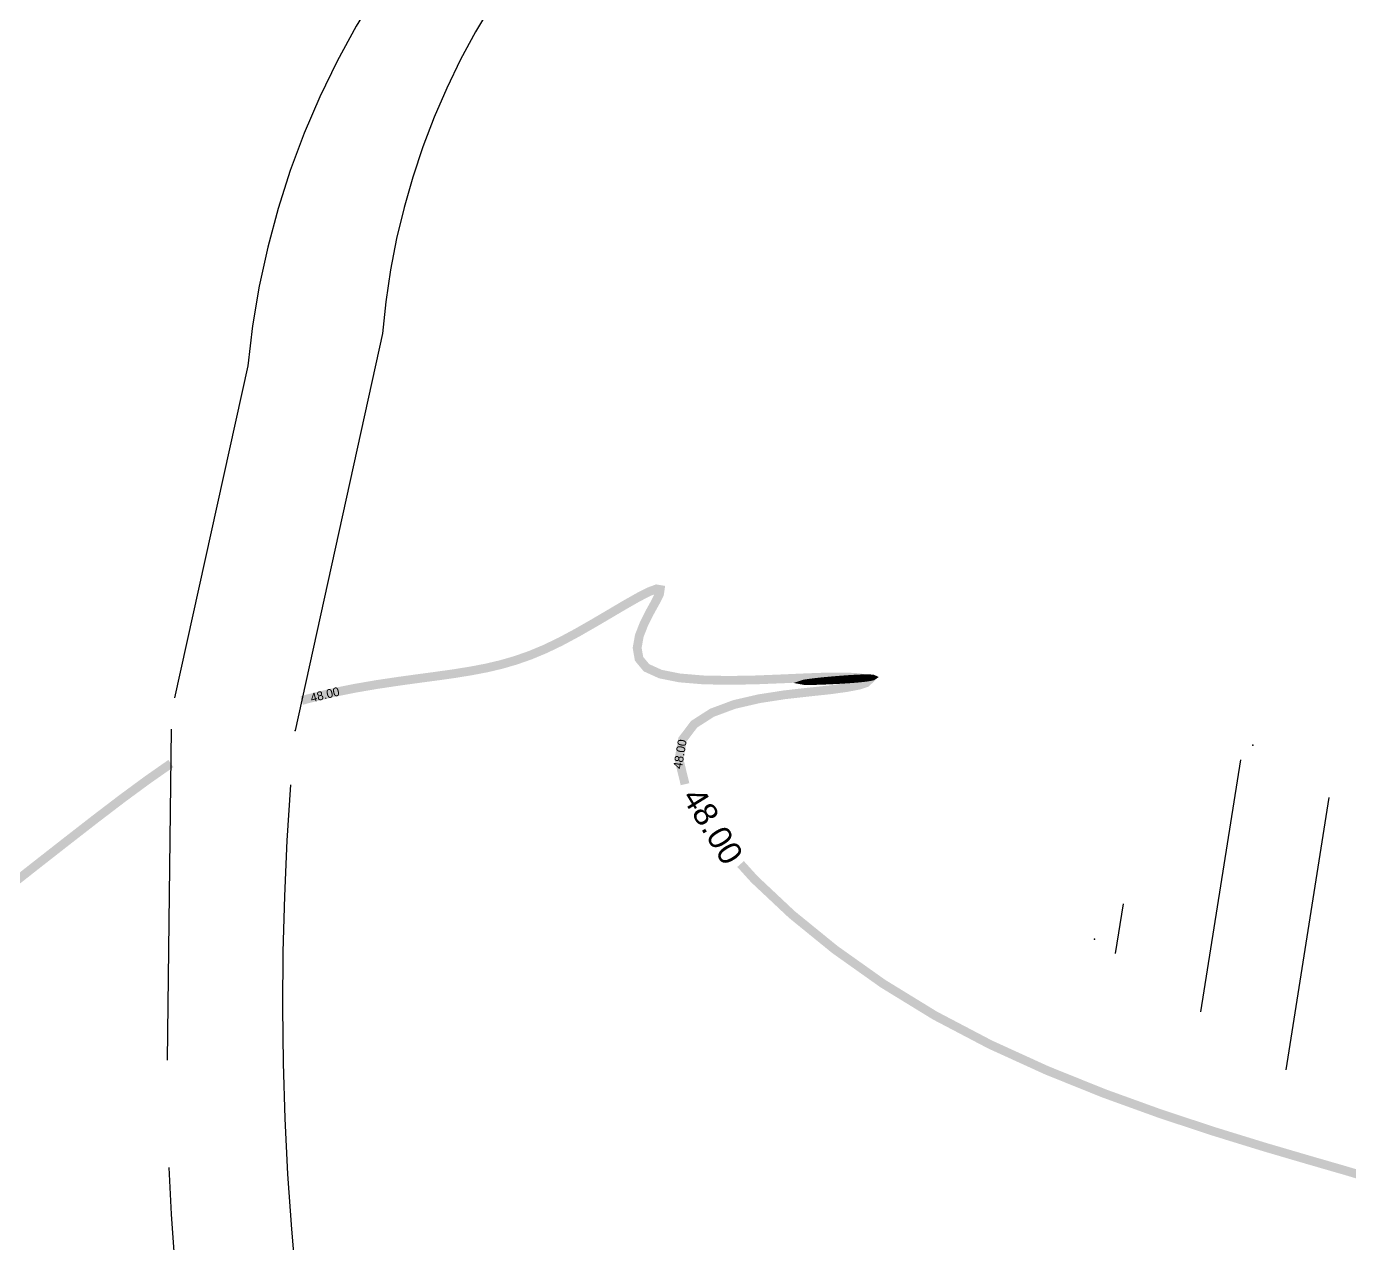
# Model space of a CAD drawing. Header units: metres. Extents: x 64 to 796628, y 142 to 671743.
# Drawn here: x 185.27 to 230.27, y 276.27 to 317.66 of the extents above; entities that cross this region are included whole.
import ezdxf
from ezdxf.enums import TextEntityAlignment as Align

# ---------------------------------------------------------------- set-up
doc = ezdxf.new("R2010")
doc.units = ezdxf.units.M
doc.header["$LTSCALE"] = 2
doc.linetypes.add('ACAD_ISO02W100', pattern=[15, 12, -3])
for name, color, linetype in [('Bâtiment', 1, 'Continuous'), ('Cotation Courbes de niveau', 246, 'Continuous'), ('COURBE PRINCIPALE', 246, 'Continuous'), ('COURBE SECOND', 246, 'Continuous'), ('piste', 7, 'ACAD_ISO02W100')]:
    doc.layers.add(name, color=color, linetype=linetype)
pattern_1 = [(261, (-364025.7696, -375482.0903), (3.135910481, -0.496679427), [])]

msp = doc.modelspace()

# ---------------------------------------------------------------- hatches: boundary and pattern name
at = {"layer": 'Bâtiment'}
h = msp.add_hatch(dxfattribs=at)
h.set_pattern_fill('ANSI31', color=256, angle=216, style=0)
h.set_pattern_definition(pattern_1)
h.paths.add_polyline_path([(254.976, 274.103), (226.973, 293.221), (221.595, 286.619), (250.191, 267.096)])
h.paths.add_polyline_path([(235.02, 282.613), (239.928, 284.125), (241.661, 278.499), (236.752, 276.988)], flags=24)
h = msp.add_hatch(dxfattribs=at)
h.set_pattern_fill('ANSI31', color=256, angle=216, style=0)
h.set_pattern_definition(pattern_1)
h.paths.add_polyline_path([(254.976, 274.103), (226.973, 293.221), (221.595, 286.619), (250.191, 267.096)])
h.paths.add_polyline_path([(235.02, 282.613), (239.928, 284.125), (241.661, 278.499), (236.752, 276.988)], flags=24)
h = msp.add_hatch(dxfattribs=at)
h.set_pattern_fill('ANSI31', color=256, angle=216, style=0)
h.set_pattern_definition(pattern_1)
h.paths.add_polyline_path([(254.976, 274.103), (226.973, 293.221), (221.595, 286.619), (250.191, 267.096)])
h.paths.add_polyline_path([(235.02, 282.613), (239.928, 284.125), (241.661, 278.499), (236.752, 276.988)], flags=24)
h = msp.add_hatch(dxfattribs=at)
h.set_pattern_fill('ANSI31', color=256, angle=216, style=0)
h.set_pattern_definition(pattern_1)
h.paths.add_polyline_path([(254.976, 274.103), (226.973, 293.221), (221.595, 286.619), (250.191, 267.096)])
h.paths.add_polyline_path([(235.02, 282.613), (239.928, 284.125), (241.661, 278.499), (236.752, 276.988)], flags=24)
h = msp.add_hatch(dxfattribs=at)
h.set_pattern_fill('ANSI31', color=256, angle=216, style=0)
h.set_pattern_definition(pattern_1)
h.paths.add_polyline_path([(254.976, 274.103), (226.973, 293.221), (221.595, 286.619), (250.191, 267.096)])
h.paths.add_polyline_path([(235.02, 282.613), (239.928, 284.125), (241.661, 278.499), (236.752, 276.988)], flags=24)

# ---------------------------------------------------------------- linework, layer by layer
at = {"lineweight": 25}
msp.add_line((221.595, 286.619), (221.595, 286.619), dxfattribs=at)
msp.add_line((221.595, 286.619), (221.595, 286.619), dxfattribs=at)
msp.add_line((221.595, 286.619), (221.595, 286.619), dxfattribs=at)
msp.add_line((221.595, 286.619), (221.595, 286.619), dxfattribs=at)
msp.add_line((221.595, 286.619), (221.595, 286.619), dxfattribs=at)
msp.add_line((221.595, 286.619), (221.595, 286.619), dxfattribs=at)
msp.add_line((221.595, 286.619), (221.595, 286.619), dxfattribs=at)
msp.add_line((221.595, 286.619), (221.595, 286.619), dxfattribs=at)
msp.add_line((221.595, 286.619), (221.595, 286.619), dxfattribs=at)
msp.add_line((221.595, 286.619), (221.595, 286.619), dxfattribs=at)
for p in [(194.408, 293.712), (194.408, 293.712), (194.408, 293.712), (194.408, 293.712), (194.408, 293.712), (226.973, 293.221), (226.973, 293.221), (226.973, 293.221), (226.973, 293.221), (226.973, 293.221), (221.595, 286.619), (221.595, 286.619), (221.595, 286.619), (221.595, 286.619), (221.595, 286.619)]:
    msp.add_point(p)
at = {"layer": 'COURBE PRINCIPALE', "const_width": 0.3, "elevation": 48, "flags": 128}
for points in [[(194.633, 294.734), (194.843, 294.796), (195.632, 294.989), (196.413, 295.148), (197.176, 295.279), (197.911, 295.389), (198.609, 295.485), (199.26, 295.572), (199.859, 295.657), (200.412, 295.747), (200.932, 295.847), (201.43, 295.965), (201.918, 296.107), (202.407, 296.279), (202.908, 296.488), (203.433, 296.74), (203.987, 297.037), (204.552, 297.36), (205.104, 297.685), (205.619, 297.989), (206.073, 298.247), (206.44, 298.436), (206.698, 298.531), (206.822, 298.51), (206.799, 298.358), (206.668, 298.095), (206.477, 297.75), (206.276, 297.354), (206.113, 296.937), (206.04, 296.527), (206.104, 296.156), (206.356, 295.852), (206.827, 295.637), (207.486, 295.505), (208.281, 295.438), (209.163, 295.421), (210.083, 295.438), (210.99, 295.474), (211.834, 295.512), (212.567, 295.538), (213.145, 295.538), (213.56, 295.514), (213.813, 295.47), (213.902, 295.41), (213.826, 295.339), (213.587, 295.261), (213.182, 295.181), (212.611, 295.102), (211.886, 295.025), (211.057, 294.932), (210.189, 294.798), (209.344, 294.603), (208.586, 294.321), (207.978, 293.931), (207.583, 293.41), (207.463, 292.735), (207.668, 291.891)], [(194.633, 294.734), (194.843, 294.796), (195.632, 294.989), (196.413, 295.148), (197.176, 295.279), (197.911, 295.389), (198.609, 295.485), (199.26, 295.572), (199.859, 295.657), (200.412, 295.747), (200.932, 295.847), (201.43, 295.965), (201.918, 296.107), (202.407, 296.279), (202.908, 296.488), (203.433, 296.74), (203.987, 297.037), (204.552, 297.36), (205.104, 297.685), (205.619, 297.989), (206.073, 298.247), (206.44, 298.436), (206.698, 298.531), (206.822, 298.51), (206.799, 298.358), (206.668, 298.095), (206.477, 297.75), (206.276, 297.354), (206.113, 296.937), (206.04, 296.527), (206.104, 296.156), (206.356, 295.852), (206.827, 295.637), (207.486, 295.505), (208.281, 295.438), (209.163, 295.421), (210.083, 295.438), (210.99, 295.474), (211.834, 295.512), (212.567, 295.538), (213.145, 295.538), (213.56, 295.514), (213.813, 295.47), (213.902, 295.41), (213.826, 295.339), (213.587, 295.261), (213.182, 295.181), (212.611, 295.102), (211.886, 295.025), (211.057, 294.932), (210.189, 294.798), (209.344, 294.603), (208.586, 294.321), (207.978, 293.931), (207.583, 293.41), (207.463, 292.735), (207.668, 291.891)], [(194.633, 294.734), (194.843, 294.796), (195.632, 294.989), (196.413, 295.148), (197.176, 295.279), (197.911, 295.389), (198.609, 295.485), (199.26, 295.572), (199.859, 295.657), (200.412, 295.747), (200.932, 295.847), (201.43, 295.965), (201.918, 296.107), (202.407, 296.279), (202.908, 296.488), (203.433, 296.74), (203.987, 297.037), (204.552, 297.36), (205.104, 297.685), (205.619, 297.989), (206.073, 298.247), (206.44, 298.436), (206.698, 298.531), (206.822, 298.51), (206.799, 298.358), (206.668, 298.095), (206.477, 297.75), (206.276, 297.354), (206.113, 296.937), (206.04, 296.527), (206.104, 296.156), (206.356, 295.852), (206.827, 295.637), (207.486, 295.505), (208.281, 295.438), (209.163, 295.421), (210.083, 295.438), (210.99, 295.474), (211.834, 295.512), (212.567, 295.538), (213.145, 295.538), (213.56, 295.514), (213.813, 295.47), (213.902, 295.41), (213.826, 295.339), (213.587, 295.261), (213.182, 295.181), (212.611, 295.102), (211.886, 295.025), (211.057, 294.932), (210.189, 294.798), (209.344, 294.603), (208.586, 294.321), (207.978, 293.931), (207.583, 293.41), (207.463, 292.735), (207.668, 291.891)], [(194.633, 294.734), (194.843, 294.796), (195.632, 294.989), (196.413, 295.148), (197.176, 295.279), (197.911, 295.389), (198.609, 295.485), (199.26, 295.572), (199.859, 295.657), (200.412, 295.747), (200.932, 295.847), (201.43, 295.965), (201.918, 296.107), (202.407, 296.279), (202.908, 296.488), (203.433, 296.74), (203.987, 297.037), (204.552, 297.36), (205.104, 297.685), (205.619, 297.989), (206.073, 298.247), (206.44, 298.436), (206.698, 298.531), (206.822, 298.51), (206.799, 298.358), (206.668, 298.095), (206.477, 297.75), (206.276, 297.354), (206.113, 296.937), (206.04, 296.527), (206.104, 296.156), (206.356, 295.852), (206.827, 295.637), (207.486, 295.505), (208.281, 295.438), (209.163, 295.421), (210.083, 295.438), (210.99, 295.474), (211.834, 295.512), (212.567, 295.538), (213.145, 295.538), (213.56, 295.514), (213.813, 295.47), (213.902, 295.41), (213.826, 295.339), (213.587, 295.261), (213.182, 295.181), (212.611, 295.102), (211.886, 295.025), (211.057, 294.932), (210.189, 294.798), (209.344, 294.603), (208.586, 294.321), (207.978, 293.931), (207.583, 293.41), (207.463, 292.735), (207.668, 291.891)], [(194.633, 294.734), (194.843, 294.796), (195.632, 294.989), (196.413, 295.148), (197.176, 295.279), (197.911, 295.389), (198.609, 295.485), (199.26, 295.572), (199.859, 295.657), (200.412, 295.747), (200.932, 295.847), (201.43, 295.965), (201.918, 296.107), (202.407, 296.279), (202.908, 296.488), (203.433, 296.74), (203.987, 297.037), (204.552, 297.36), (205.104, 297.685), (205.619, 297.989), (206.073, 298.247), (206.44, 298.436), (206.698, 298.531), (206.822, 298.51), (206.799, 298.358), (206.668, 298.095), (206.477, 297.75), (206.276, 297.354), (206.113, 296.937), (206.04, 296.527), (206.104, 296.156), (206.356, 295.852), (206.827, 295.637), (207.486, 295.505), (208.281, 295.438), (209.163, 295.421), (210.083, 295.438), (210.99, 295.474), (211.834, 295.512), (212.567, 295.538), (213.145, 295.538), (213.56, 295.514), (213.813, 295.47), (213.902, 295.41), (213.826, 295.339), (213.587, 295.261), (213.182, 295.181), (212.611, 295.102), (211.886, 295.025), (211.057, 294.932), (210.189, 294.798), (209.344, 294.603), (208.586, 294.321), (207.978, 293.931), (207.583, 293.41), (207.463, 292.735), (207.668, 291.891)], [(184.443, 288.223), (185.568, 289.11), (186.636, 289.946), (187.625, 290.715), (188.543, 291.415), (189.402, 292.047), (190.184, 292.593)], [(184.443, 288.223), (185.568, 289.11), (186.636, 289.946), (187.625, 290.715), (188.543, 291.415), (189.402, 292.047), (190.184, 292.593)], [(184.443, 288.223), (185.568, 289.11), (186.636, 289.946), (187.625, 290.715), (188.543, 291.415), (189.402, 292.047), (190.184, 292.593)], [(184.443, 288.223), (185.568, 289.11), (186.636, 289.946), (187.625, 290.715), (188.543, 291.415), (189.402, 292.047), (190.184, 292.593)], [(184.443, 288.223), (185.568, 289.11), (186.636, 289.946), (187.625, 290.715), (188.543, 291.415), (189.402, 292.047), (190.184, 292.593)], [(209.557, 289.177), (210.028, 288.656), (211.3, 287.46), (212.767, 286.266), (214.399, 285.108), (216.168, 284.023), (218.042, 283.039), (219.975, 282.158), (221.92, 281.375), (223.829, 280.685), (225.655, 280.082), (227.348, 279.56), (228.862, 279.116), (230.149, 278.744), (231.174, 278.437)], [(209.557, 289.177), (210.028, 288.656), (211.3, 287.46), (212.767, 286.266), (214.399, 285.108), (216.168, 284.023), (218.042, 283.039), (219.975, 282.158), (221.92, 281.375), (223.829, 280.685), (225.655, 280.082), (227.348, 279.56), (228.862, 279.116), (230.149, 278.744), (231.174, 278.437)], [(209.557, 289.177), (210.028, 288.656), (211.3, 287.46), (212.767, 286.266), (214.399, 285.108), (216.168, 284.023), (218.042, 283.039), (219.975, 282.158), (221.92, 281.375), (223.829, 280.685), (225.655, 280.082), (227.348, 279.56), (228.862, 279.116), (230.149, 278.744), (231.174, 278.437)], [(209.557, 289.177), (210.028, 288.656), (211.3, 287.46), (212.767, 286.266), (214.399, 285.108), (216.168, 284.023), (218.042, 283.039), (219.975, 282.158), (221.92, 281.375), (223.829, 280.685), (225.655, 280.082), (227.348, 279.56), (228.862, 279.116), (230.149, 278.744), (231.174, 278.437)], [(209.557, 289.177), (210.028, 288.656), (211.3, 287.46), (212.767, 286.266), (214.399, 285.108), (216.168, 284.023), (218.042, 283.039), (219.975, 282.158), (221.92, 281.375), (223.829, 280.685), (225.655, 280.082), (227.348, 279.56), (228.862, 279.116), (230.149, 278.744), (231.174, 278.437)]]:
    msp.add_lwpolyline(points, dxfattribs=at)
at = {"layer": 'COURBE SECOND', "const_width": 0.15, "elevation": 48.2, "flags": 128}
msp.add_lwpolyline([(213.339, 295.532), (213.029, 295.51), (212.705, 295.484), (212.389, 295.455), (212.103, 295.425), (211.872, 295.396), (211.717, 295.372), (211.661, 295.354), (211.72, 295.343), (211.878, 295.34), (212.112, 295.344), (212.4, 295.354), (212.717, 295.368), (213.043, 295.386), (213.352, 295.407), (213.623, 295.43), (213.836, 295.455), (213.987, 295.479), (214.077, 295.502), (214.106, 295.522), (214.073, 295.537), (213.98, 295.547), (213.826, 295.551), (213.611, 295.546), (213.339, 295.532)], close=True, dxfattribs=at)
msp.add_lwpolyline([(213.339, 295.532), (213.029, 295.51), (212.705, 295.484), (212.389, 295.455), (212.103, 295.425), (211.872, 295.396), (211.717, 295.372), (211.661, 295.354), (211.72, 295.343), (211.878, 295.34), (212.112, 295.344), (212.4, 295.354), (212.717, 295.368), (213.043, 295.386), (213.352, 295.407), (213.623, 295.43), (213.836, 295.455), (213.987, 295.479), (214.077, 295.502), (214.106, 295.522), (214.073, 295.537), (213.98, 295.547), (213.826, 295.551), (213.611, 295.546), (213.339, 295.532)], close=True, dxfattribs=at)
msp.add_lwpolyline([(213.339, 295.532), (213.029, 295.51), (212.705, 295.484), (212.389, 295.455), (212.103, 295.425), (211.872, 295.396), (211.717, 295.372), (211.661, 295.354), (211.72, 295.343), (211.878, 295.34), (212.112, 295.344), (212.4, 295.354), (212.717, 295.368), (213.043, 295.386), (213.352, 295.407), (213.623, 295.43), (213.836, 295.455), (213.987, 295.479), (214.077, 295.502), (214.106, 295.522), (214.073, 295.537), (213.98, 295.547), (213.826, 295.551), (213.611, 295.546), (213.339, 295.532)], close=True, dxfattribs=at)
msp.add_lwpolyline([(213.339, 295.532), (213.029, 295.51), (212.705, 295.484), (212.389, 295.455), (212.103, 295.425), (211.872, 295.396), (211.717, 295.372), (211.661, 295.354), (211.72, 295.343), (211.878, 295.34), (212.112, 295.344), (212.4, 295.354), (212.717, 295.368), (213.043, 295.386), (213.352, 295.407), (213.623, 295.43), (213.836, 295.455), (213.987, 295.479), (214.077, 295.502), (214.106, 295.522), (214.073, 295.537), (213.98, 295.547), (213.826, 295.551), (213.611, 295.546), (213.339, 295.532)], close=True, dxfattribs=at)
msp.add_lwpolyline([(213.339, 295.532), (213.029, 295.51), (212.705, 295.484), (212.389, 295.455), (212.103, 295.425), (211.872, 295.396), (211.717, 295.372), (211.661, 295.354), (211.72, 295.343), (211.878, 295.34), (212.112, 295.344), (212.4, 295.354), (212.717, 295.368), (213.043, 295.386), (213.352, 295.407), (213.623, 295.43), (213.836, 295.455), (213.987, 295.479), (214.077, 295.502), (214.106, 295.522), (214.073, 295.537), (213.98, 295.547), (213.826, 295.551), (213.611, 295.546), (213.339, 295.532)], close=True, dxfattribs=at)
at = {"layer": 'piste'}
for p, q in [((197.382, 307.213), (194.408, 293.712)), ((197.382, 307.213), (194.408, 293.712)), ((197.382, 307.213), (194.408, 293.712)), ((197.382, 307.213), (194.408, 293.712)), ((197.382, 307.213), (194.408, 293.712)), ((192.799, 306.12), (190.312, 294.829)), ((192.799, 306.12), (190.312, 294.829)), ((192.799, 306.12), (190.312, 294.829)), ((192.799, 306.12), (190.312, 294.829)), ((192.799, 306.12), (190.312, 294.829)), ((190.199, 293.766, -5.962), (190.056, 282.507, -5.962)), ((190.199, 293.766, -5.962), (190.056, 282.507, -5.962)), ((190.199, 293.766, -5.962), (190.056, 282.507, -5.962)), ((190.199, 293.766, -5.962), (190.056, 282.507, -5.962)), ((190.199, 293.766, -5.962), (190.056, 282.507, -5.962))]:
    msp.add_line(p, q, dxfattribs=at)
for centre, radius, start, end in [((221.021, 303.47), 28.346, 130.7211, 174.636), ((221.021, 303.47), 28.346, 130.7211, 174.636), ((221.021, 303.47), 28.346, 130.7211, 174.636), ((221.021, 303.47), 28.346, 130.7211, 174.636), ((221.021, 303.47), 28.346, 130.7211, 174.636), ((222.22, 305.182), 24.921, 135.4558, 175.3246), ((222.22, 305.182), 24.921, 135.4558, 175.3246), ((222.22, 305.182), 24.921, 135.4558, 175.3246), ((222.22, 305.182), 24.921, 135.4558, 175.3246), ((222.22, 305.182), 24.921, 135.4558, 175.3246), ((293.745, 284.491, -3.326), 99.765, 175.76016, 210.41319), ((293.745, 284.491, -3.326), 99.765, 175.76016, 210.41319), ((293.745, 284.491, -3.326), 99.765, 175.76016, 210.41319), ((293.745, 284.491, -3.326), 99.765, 175.76016, 210.41319), ((293.745, 284.491, -3.326), 99.765, 175.76016, 210.41319), ((285.151, 282.863), 95.117, 182.4134, 212.99319), ((285.151, 282.863), 95.117, 182.4134, 212.99319), ((285.151, 282.863), 95.117, 182.4134, 212.99319), ((285.151, 282.863), 95.117, 182.4134, 212.99319), ((285.151, 282.863), 95.117, 182.4134, 212.99319)]:
    msp.add_arc(centre, radius, start, end, dxfattribs=at)

# ---------------------------------------------------------------- texts
at = {"layer": 'Cotation Courbes de niveau'}
for rotation, oblique, p in [(13.7136, 360, (195.421, 294.937, 48)), (13.7136, 360, (195.421, 294.937, 48)), (13.7136, 360, (195.421, 294.937, 48)), (13.7136, 360, (195.421, 294.937, 48)), (13.7136, 360, (195.421, 294.937, 48)), (13.7136, 360, (195.421, 294.937, 48)), (13.7136, 360, (195.421, 294.937, 48)), (13.7136, 360, (195.421, 294.937, 48)), (13.7136, 360, (195.421, 294.937, 48)), (13.7136, 360, (195.421, 294.937, 48)), (13.7136, 360, (195.421, 294.937, 48)), (13.7136, 360, (195.421, 294.937, 48)), (13.7136, 360, (195.421, 294.937, 48)), (13.7136, 360, (195.421, 294.937, 48)), (13.7136, 360, (195.421, 294.937, 48)), (13.7136, 360, (195.421, 294.937, 48)), (13.7136, 360, (195.421, 294.937, 48)), (13.7136, 360, (195.421, 294.937, 48)), (13.7136, 360, (195.421, 294.937, 48)), (13.7136, 360, (195.421, 294.937, 48)), (13.7136, 360, (195.421, 294.937, 48)), (13.7136, 360, (195.421, 294.937, 48)), (13.7136, 360, (195.421, 294.937, 48)), (13.7136, 360, (195.421, 294.937, 48)), (13.7136, 360, (195.421, 294.937, 48)), (13.7136, 360, (195.421, 294.937, 48)), (13.7136, 360, (195.421, 294.937, 48)), (13.7136, 360, (195.421, 294.937, 48)), (13.7136, 360, (195.421, 294.937, 48)), (13.7136, 360, (195.421, 294.937, 48)), (13.7136, 360, (195.421, 294.937, 48)), (13.7136, 360, (195.421, 294.937, 48)), (13.7136, 360, (195.421, 294.937, 48)), (13.7136, 360, (195.421, 294.937, 48)), (13.7136, 360, (195.421, 294.937, 48)), (13.7136, 360, (195.421, 294.937, 48)), (13.7136, 360, (195.421, 294.937, 48)), (13.7136, 360, (195.421, 294.937, 48)), (13.7136, 360, (195.421, 294.937, 48)), (13.7136, 360, (195.421, 294.937, 48)), (13.7136, 360, (195.421, 294.937, 48)), (13.7136, 360, (195.421, 294.937, 48)), (13.7136, 360, (195.421, 294.937, 48)), (13.7136, 360, (195.421, 294.937, 48)), (13.7136, 360, (195.421, 294.937, 48)), (13.7136, 360, (195.421, 294.937, 48)), (13.7136, 360, (195.421, 294.937, 48)), (13.7136, 360, (195.421, 294.937, 48)), (13.7136, 360, (195.421, 294.937, 48)), (13.7136, 360, (195.421, 294.937, 48)), (79.99, 0, (207.495, 292.916, 48)), (79.99, 0, (207.495, 292.916, 48)), (79.99, 0, (207.495, 292.916, 48)), (79.99, 0, (207.495, 292.916, 48)), (79.99, 0, (207.495, 292.916, 48)), (79.99, 0, (207.495, 292.916, 48)), (79.99, 0, (207.495, 292.916, 48)), (79.99, 0, (207.495, 292.916, 48)), (79.99, 0, (207.495, 292.916, 48)), (79.99, 0, (207.495, 292.916, 48)), (79.99, 0, (207.495, 292.916, 48)), (79.99, 0, (207.495, 292.916, 48)), (79.99, 0, (207.495, 292.916, 48)), (79.99, 0, (207.495, 292.916, 48)), (79.99, 0, (207.495, 292.916, 48)), (79.99, 0, (207.495, 292.916, 48)), (79.99, 0, (207.495, 292.916, 48)), (79.99, 0, (207.495, 292.916, 48)), (79.99, 0, (207.495, 292.916, 48)), (79.99, 0, (207.495, 292.916, 48)), (79.99, 0, (207.495, 292.916, 48)), (79.99, 0, (207.495, 292.916, 48)), (79.99, 0, (207.495, 292.916, 48)), (79.99, 0, (207.495, 292.916, 48)), (79.99, 0, (207.495, 292.916, 48)), (79.99, 0, (207.495, 292.916, 48)), (79.99, 0, (207.495, 292.916, 48)), (79.99, 0, (207.495, 292.916, 48)), (79.99, 0, (207.495, 292.916, 48)), (79.99, 0, (207.495, 292.916, 48)), (79.99, 0, (207.495, 292.916, 48)), (79.99, 0, (207.495, 292.916, 48)), (79.99, 0, (207.495, 292.916, 48)), (79.99, 0, (207.495, 292.916, 48)), (79.99, 0, (207.495, 292.916, 48)), (79.99, 0, (207.495, 292.916, 48)), (79.99, 0, (207.495, 292.916, 48)), (79.99, 0, (207.495, 292.916, 48)), (79.99, 0, (207.495, 292.916, 48)), (79.99, 0, (207.495, 292.916, 48)), (79.99, 0, (207.495, 292.916, 48)), (79.99, 0, (207.495, 292.916, 48)), (79.99, 0, (207.495, 292.916, 48)), (79.99, 0, (207.495, 292.916, 48)), (79.99, 0, (207.495, 292.916, 48)), (79.99, 0, (207.495, 292.916, 48)), (79.99, 0, (207.495, 292.916, 48)), (79.99, 0, (207.495, 292.916, 48)), (79.99, 0, (207.495, 292.916, 48)), (79.99, 0, (207.495, 292.916, 48))]:
    msp.add_text('48.00', height=0.3, rotation=rotation, dxfattribs=dict(at, oblique=oblique)).set_placement(p, align=Align.MIDDLE_CENTER)
at = {"layer": 'Cotation Courbes de niveau', "insert": (208.225, 291.874, 47), "char_height": 0.3, "width": 16.92222, "attachment_point": 1, "rotation": 301.5305}
msp.add_mtext('{\\fArial|b0|i0|c0|p34;\\H2.667x;48.00}', dxfattribs=at)
msp.add_mtext('{\\fArial|b0|i0|c0|p34;\\H2.667x;48.00}', dxfattribs=at)
msp.add_mtext('{\\fArial|b0|i0|c0|p34;\\H2.667x;48.00}', dxfattribs=at)
msp.add_mtext('{\\fArial|b0|i0|c0|p34;\\H2.667x;48.00}', dxfattribs=at)
msp.add_mtext('{\\fArial|b0|i0|c0|p34;\\H2.667x;48.00}', dxfattribs=at)

doc.saveas('drawing.dxf')
